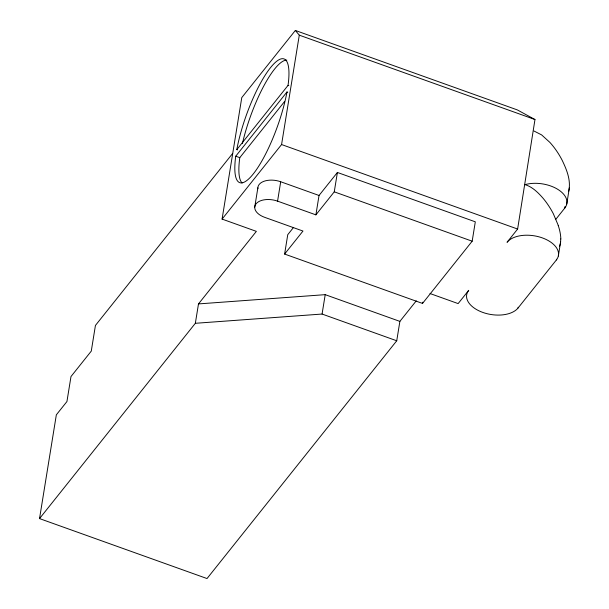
<?xml version="1.0" encoding="UTF-8"?>
<svg xmlns="http://www.w3.org/2000/svg" width="609" height="609" viewBox="0 0 609 609"><rect width="100%" height="100%" fill="white"/><g stroke="black" fill="none" stroke-linecap="round" stroke-linejoin="round"><path stroke-width="0.91" d="M560.767 238.941L560.554 242.382A20.166 11.769 65.1 0 1 559.405 246.47M568.57 191.629C571.349 180.797 566.72 169.69 562.054 160.053A53.143 31.029 65.1 0 0 549.881 142.399L541.622 134.901L533.956 130.996M558.339 255.97L560.638 241.727M566.751 204.076L569.339 187.96M416.251 300.854L399.877 321.385L396.733 340.774L207.022 578.55L39.532 518.594L56.34 414.828L66.937 401.537L70.987 376.545L91.274 351.119L95.43 325.442L232.684 153.407M39.532 518.594L195.344 323.295L198.488 303.914L256.366 231.367L222.087 219.095L241.773 97.592L295.342 30.45L517.338 109.917L534.976 119.531L517.62 229.037L507.046 242.298A27.078 15.529 9.2 0 1 542.292 237.875A27.078 15.529 9.2 0 1 556.382 259.959L518.053 308.002A27.078 15.529 9.2 0 1 482.808 312.425A27.078 15.529 9.2 0 1 468.717 290.341L458.135 303.594L430.015 293.53M254.722 207.197L257.866 187.808M222.087 219.095L281.571 144.546L299.285 35.162L295.342 30.45M284.616 254.06L302.978 231.047L264.649 217.322A16.534 9.485 9.2 0 1 256.046 203.84A16.534 9.485 9.2 0 1 277.567 201.137L280.703 181.748L319.032 195.474L337.401 172.454L475.309 221.821L472.173 241.202L422.524 303.427L284.616 254.06L287.752 234.678L293.492 227.484M277.567 201.137L315.896 214.855L319.032 195.474M315.896 214.855L334.257 191.835L337.401 172.454M195.344 323.295L322.07 314.046L325.214 294.657L399.877 321.385M422.524 303.427L422.722 302.216M518.053 308.002L518.175 307.271M556.382 259.959L556.504 259.236M555.941 219.156L564.787 208.065L565.061 206.382M237.563 149.89L236.802 149.616L288.042 85.397L288.795 85.663M286.976 91.982A65.703 16.542 -70.3 0 1 253.283 173.923A65.703 16.542 -70.3 0 1 235.736 156.201L286.976 91.982L287.73 92.256M242.085 182.997A65.703 16.542 -70.3 0 1 239.786 157.647L284.616 101.459M198.488 303.914L325.214 294.657M299.285 35.162L534.976 119.531M281.571 144.546L517.62 229.037M235.736 156.201L239.786 157.647M334.257 191.835L472.173 241.202M322.07 314.046L396.733 340.774M558.278 225.437L553.353 213.774A53.105 31.006 65.1 0 0 547.712 204.38A52.777 30.815 65.1 0 0 545.268 201.008A53.569 31.272 65.1 0 0 542.634 197.758C537.793 192.277 532.228 186.803 525.049 184.649A27.078 15.529 9.2 0 1 557.205 188.996A27.078 15.529 9.2 0 1 564.787 208.065M558.209 225.452A32.193 18.795 65.1 0 1 560.843 238.979M257.896 188.775A16.534 9.485 9.2 0 1 280.703 181.748M242.405 143.579A65.703 16.542 -70.3 0 1 286.809 60.139M236.802 149.616A65.703 16.542 -70.3 0 1 270.495 67.668A65.703 16.542 -70.3 0 1 288.042 85.397"/></g></svg>
